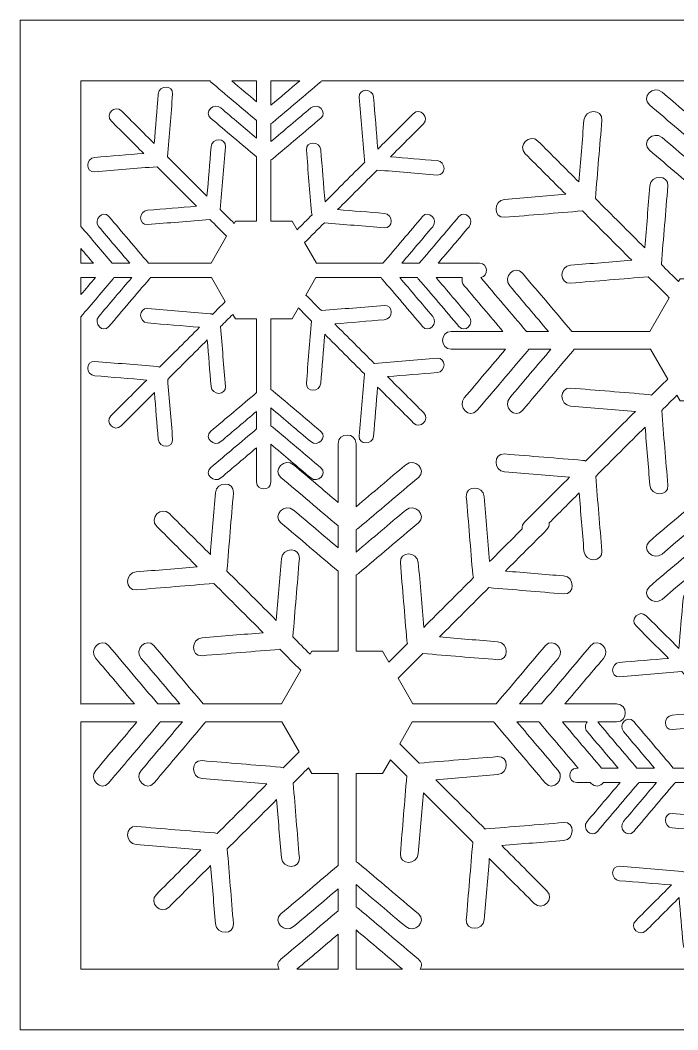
# Model space of a CAD drawing. Header units: inches. Extents: x -622 to 5384, y -2318 to 2869.
# Drawn here: x 2402 to 3040, y -2318 to -1338 of the extents above; entities that cross this region are included whole.
import ezdxf

# ---------------------------------------------------------------- set-up
doc = ezdxf.new("R2010")
doc.units = ezdxf.units.IN
doc.header["$MEASUREMENT"] = 0
doc.layers.add('Layer 1', color=7, linetype='Continuous')

msp = doc.modelspace()

# ---------------------------------------------------------------- linework, layer by layer
at = {"layer": 'Layer 1', "lineweight": 0}
msp.add_lwpolyline([(2402.19, -1338.07), (2402.19, -2317.69), (3381.81, -2317.69), (3381.81, -1338.07), (2402.19, -1338.07)], dxfattribs=at)
for points, knots in [([(2585.93, -1396.95), (2586.18, -1397.25), (2586.47, -1397.55), (2586.8, -1397.83), (2601.62, -1410.39), (2616.44, -1422.95), (2631.26, -1435.51), (2631.26, -1441.19), (2631.26, -1446.87), (2631.26, -1452.55), (2619.73, -1442.77), (2608.19, -1433), (2596.66, -1423.22), (2589.85, -1417.46), (2579.95, -1427.27), (2586.8, -1433.08), (2601.62, -1445.64), (2616.44, -1458.2), (2631.26, -1470.75), (2631.26, -1491.48), (2631.26, -1512.2), (2631.26, -1532.92), (2631.26, -1532.92), (2610.8, -1532.92), (2610.8, -1532.92), (2610.8, -1532.92), (2609.48, -1535.2), (2609.48, -1535.2), (2605.02, -1530.74), (2600.55, -1526.28), (2596.09, -1521.81), (2596.1, -1521.75), (2596.12, -1521.7), (2596.12, -1521.63), (2597.8, -1501.39), (2599.47, -1481.14), (2601.14, -1460.89), (2601.88, -1451.95), (2587.94, -1452), (2587.2, -1460.89), (2585.88, -1476.91), (2584.56, -1492.93), (2583.23, -1508.96), (2570.45, -1496.17), (2557.67, -1483.39), (2544.89, -1470.61), (2544.9, -1470.55), (2544.92, -1470.49), (2544.92, -1470.43), (2546.59, -1450.18), (2548.27, -1429.94), (2549.94, -1409.69), (2550.68, -1400.75), (2536.73, -1400.8), (2536, -1409.69), (2534.68, -1425.71), (2533.35, -1441.73), (2532.03, -1457.75), (2521.44, -1447.17), (2510.86, -1436.58), (2500.27, -1425.99), (2493.92, -1419.64), (2484.06, -1429.49), (2490.41, -1435.84), (2500.91, -1446.34), (2511.41, -1456.84), (2521.91, -1467.34), (2506.08, -1468.65), (2490.25, -1469.96), (2474.42, -1471.27), (2465.55, -1472), (2465.47, -1485.94), (2474.42, -1485.2), (2494.54, -1483.54), (2514.67, -1481.88), (2534.79, -1480.22), (2547.56, -1492.99), (2560.34, -1505.77), (2573.12, -1518.55), (2557.29, -1519.85), (2541.46, -1521.16), (2525.63, -1522.47), (2516.75, -1523.2), (2516.67, -1537.14), (2525.63, -1536.4), (2545.75, -1534.74), (2565.87, -1533.08), (2585.99, -1531.42), (2591.42, -1536.85), (2596.84, -1542.27), (2602.27, -1547.7), (2602.27, -1547.7), (2587.15, -1573.88), (2587.15, -1573.88), (2566.96, -1573.88), (2546.77, -1573.88), (2526.58, -1573.88), (2513.79, -1558.78), (2500.99, -1543.68), (2488.2, -1528.59), (2482.39, -1521.73), (2472.57, -1531.63), (2478.34, -1538.44), (2488.35, -1550.25), (2498.36, -1562.07), (2508.37, -1573.88), (2502.69, -1573.88), (2497.01, -1573.88), (2491.33, -1573.88), (2481.25, -1561.98), (2471.16, -1550.07), (2461.07, -1538.17), (2461.07, -1538.17), (2461.07, -1396.95), (2461.07, -1396.95), (2461.07, -1396.95), (2585.93, -1396.95), (2585.93, -1396.95)], [0, 0, 0, 0, 1, 1, 1, 2, 2, 2, 3, 3, 3, 4, 4, 4, 5, 5, 5, 6, 6, 6, 7, 7, 7, 8, 8, 8, 9, 9, 9, 10, 10, 10, 11, 11, 11, 12, 12, 12, 13, 13, 13, 14, 14, 14, 15, 15, 15, 16, 16, 16, 17, 17, 17, 18, 18, 18, 19, 19, 19, 20, 20, 20, 21, 21, 21, 22, 22, 22, 23, 23, 23, 24, 24, 24, 25, 25, 25, 26, 26, 26, 27, 27, 27, 28, 28, 28, 29, 29, 29, 30, 30, 30, 31, 31, 31, 32, 32, 32, 33, 33, 33, 34, 34, 34, 35, 35, 35, 36, 36, 36, 37, 37, 37, 38, 38, 38, 39, 39, 39, 39]), ([(2631.26, -1417.3), (2623.26, -1410.52), (2615.25, -1403.73), (2607.25, -1396.95), (2607.25, -1396.95), (2631.26, -1396.95), (2631.26, -1396.95), (2631.26, -1403.73), (2631.26, -1410.52), (2631.26, -1417.3)], [0, 0, 0, 0, 1, 1, 1, 2, 2, 2, 3, 3, 3, 3]), ([(3067.55, -1444.54), (3053.15, -1432.33), (3038.75, -1420.13), (3024.35, -1407.93), (3015.85, -1400.73), (3003.49, -1412.98), (3012.05, -1420.23), (3030.55, -1435.91), (3049.05, -1451.59), (3067.55, -1467.27), (3067.55, -1474.36), (3067.55, -1481.45), (3067.55, -1488.54), (3053.15, -1476.34), (3038.75, -1464.13), (3024.35, -1451.93), (3015.85, -1444.73), (3003.49, -1456.98), (3012.05, -1464.23), (3030.55, -1479.91), (3049.05, -1495.59), (3067.55, -1511.27), (3067.55, -1537.14), (3067.55, -1563.01), (3067.55, -1588.88), (3067.55, -1588.88), (3042, -1588.88), (3042, -1588.88), (3042, -1588.88), (3040.36, -1591.73), (3040.36, -1591.73), (3034.79, -1586.16), (3029.21, -1580.58), (3023.64, -1575.01), (3023.65, -1574.93), (3023.68, -1574.87), (3023.68, -1574.79), (3025.77, -1549.51), (3027.86, -1524.23), (3029.95, -1498.95), (3030.87, -1487.79), (3013.46, -1487.86), (3012.55, -1498.95), (3010.9, -1518.96), (3009.24, -1538.96), (3007.59, -1558.96), (2991.63, -1543), (2975.68, -1527.05), (2959.72, -1511.09), (2959.73, -1511.01), (2959.75, -1510.95), (2959.76, -1510.87), (2961.85, -1485.59), (2963.93, -1460.31), (2966.02, -1435.03), (2966.94, -1423.87), (2949.54, -1423.93), (2948.62, -1435.03), (2946.97, -1455.03), (2945.32, -1475.04), (2943.67, -1495.04), (2930.45, -1481.82), (2917.23, -1468.6), (2904.01, -1455.38), (2896.09, -1447.46), (2883.78, -1459.76), (2891.71, -1467.69), (2904.82, -1480.79), (2917.93, -1493.9), (2931.04, -1507.01), (2911.27, -1508.64), (2891.51, -1510.28), (2871.75, -1511.91), (2860.67, -1512.82), (2860.57, -1530.23), (2871.75, -1529.31), (2896.87, -1527.23), (2921.99, -1525.16), (2947.11, -1523.08), (2963.06, -1539.03), (2979.01, -1554.98), (2994.96, -1570.94), (2975.2, -1572.57), (2955.43, -1574.2), (2935.67, -1575.83), (2924.59, -1576.75), (2924.49, -1594.15), (2935.67, -1593.23), (2960.79, -1591.16), (2985.91, -1589.08), (3011.03, -1587.01), (3017.81, -1593.78), (3024.58, -1600.55), (3031.35, -1607.33), (3031.35, -1607.33), (3012.48, -1640.01), (3012.48, -1640.01), (2987.27, -1640.01), (2962.07, -1640.01), (2936.86, -1640.01), (2920.89, -1621.17), (2904.92, -1602.32), (2888.94, -1583.47), (2881.69, -1574.92), (2869.44, -1587.27), (2876.64, -1595.77), (2889.14, -1610.52), (2901.64, -1625.27), (2914.13, -1640.01), (2907.04, -1640.01), (2899.95, -1640.01), (2892.86, -1640.01), (2878.09, -1622.59), (2863.32, -1605.16), (2848.55, -1587.74), (2856.42, -1586.66), (2856.08, -1573.88), (2847.48, -1573.88), (2834.07, -1573.88), (2820.67, -1573.88), (2807.27, -1573.88), (2817.28, -1562.07), (2827.29, -1550.25), (2837.3, -1538.44), (2843.07, -1531.64), (2833.26, -1521.73), (2827.45, -1528.59), (2814.65, -1543.68), (2801.86, -1558.78), (2789.06, -1573.88), (2783.38, -1573.88), (2777.7, -1573.88), (2772.02, -1573.88), (2782.03, -1562.07), (2792.04, -1550.25), (2802.06, -1538.44), (2807.82, -1531.64), (2798.01, -1521.73), (2792.2, -1528.59), (2779.41, -1543.68), (2766.61, -1558.78), (2753.82, -1573.88), (2732.31, -1573.88), (2710.81, -1573.88), (2689.31, -1573.88), (2689.31, -1573.88), (2677.79, -1553.93), (2677.79, -1553.93), (2684.2, -1547.52), (2690.6, -1541.11), (2697.01, -1534.71), (2716.37, -1536.3), (2735.73, -1537.9), (2755.09, -1539.5), (2764.03, -1540.24), (2763.98, -1526.3), (2755.09, -1525.56), (2740.02, -1524.32), (2724.95, -1523.08), (2709.88, -1521.83), (2722.66, -1509.06), (2735.44, -1496.28), (2748.21, -1483.5), (2767.57, -1485.1), (2786.93, -1486.7), (2806.29, -1488.3), (2815.23, -1489.04), (2815.18, -1475.1), (2806.29, -1474.36), (2791.22, -1473.12), (2776.15, -1471.87), (2761.09, -1470.63), (2771.75, -1459.96), (2782.42, -1449.3), (2793.09, -1438.63), (2799.44, -1432.28), (2789.58, -1422.42), (2783.23, -1428.78), (2771.78, -1440.23), (2760.32, -1451.68), (2748.87, -1463.14), (2747.48, -1446.35), (2746.1, -1429.57), (2744.71, -1412.78), (2743.98, -1403.91), (2730.04, -1403.83), (2730.78, -1412.78), (2732.45, -1433.03), (2734.12, -1453.28), (2735.79, -1473.53), (2735.86, -1474.33), (2736.06, -1475.03), (2736.32, -1475.69), (2723.44, -1488.57), (2710.55, -1501.45), (2697.67, -1514.34), (2696.28, -1497.55), (2694.9, -1480.77), (2693.51, -1463.99), (2692.78, -1455.11), (2678.83, -1455.03), (2679.57, -1463.99), (2681.25, -1484.23), (2682.92, -1504.48), (2684.59, -1524.73), (2684.66, -1525.53), (2684.86, -1526.23), (2685.12, -1526.89), (2680.27, -1531.74), (2675.42, -1536.58), (2670.57, -1541.43), (2670.57, -1541.43), (2665.66, -1532.92), (2665.66, -1532.92), (2665.66, -1532.92), (2645.2, -1532.92), (2645.2, -1532.92), (2645.2, -1513.16), (2645.2, -1493.4), (2645.2, -1473.64), (2645.84, -1473.36), (2646.48, -1473), (2647.1, -1472.48), (2662.6, -1459.35), (2678.1, -1446.21), (2693.6, -1433.08), (2700.45, -1427.27), (2690.55, -1417.46), (2683.74, -1423.22), (2670.89, -1434.11), (2658.05, -1445), (2645.2, -1455.89), (2645.2, -1450.06), (2645.2, -1444.22), (2645.2, -1438.39), (2645.84, -1438.11), (2646.48, -1437.76), (2647.1, -1437.24), (2662.6, -1424.1), (2678.1, -1410.97), (2693.6, -1397.83), (2693.93, -1397.55), (2694.21, -1397.25), (2694.47, -1396.95), (2694.47, -1396.95), (3067.55, -1396.95), (3067.55, -1396.95), (3067.55, -1412.81), (3067.55, -1428.68), (3067.55, -1444.54)], [0, 0, 0, 0, 1, 1, 1, 2, 2, 2, 3, 3, 3, 4, 4, 4, 5, 5, 5, 6, 6, 6, 7, 7, 7, 8, 8, 8, 9, 9, 9, 10, 10, 10, 11, 11, 11, 12, 12, 12, 13, 13, 13, 14, 14, 14, 15, 15, 15, 16, 16, 16, 17, 17, 17, 18, 18, 18, 19, 19, 19, 20, 20, 20, 21, 21, 21, 22, 22, 22, 23, 23, 23, 24, 24, 24, 25, 25, 25, 26, 26, 26, 27, 27, 27, 28, 28, 28, 29, 29, 29, 30, 30, 30, 31, 31, 31, 32, 32, 32, 33, 33, 33, 34, 34, 34, 35, 35, 35, 36, 36, 36, 37, 37, 37, 38, 38, 38, 39, 39, 39, 40, 40, 40, 41, 41, 41, 42, 42, 42, 43, 43, 43, 44, 44, 44, 45, 45, 45, 46, 46, 46, 47, 47, 47, 48, 48, 48, 49, 49, 49, 50, 50, 50, 51, 51, 51, 52, 52, 52, 53, 53, 53, 54, 54, 54, 55, 55, 55, 56, 56, 56, 57, 57, 57, 58, 58, 58, 59, 59, 59, 60, 60, 60, 61, 61, 61, 62, 62, 62, 63, 63, 63, 64, 64, 64, 65, 65, 65, 66, 66, 66, 67, 67, 67, 68, 68, 68, 69, 69, 69, 70, 70, 70, 71, 71, 71, 72, 72, 72, 73, 73, 73, 74, 74, 74, 75, 75, 75, 76, 76, 76, 77, 77, 77, 78, 78, 78, 79, 79, 79, 80, 80, 80, 81, 81, 81, 82, 82, 82, 83, 83, 83, 83]), ([(2645.2, -1420.64), (2645.2, -1412.74), (2645.2, -1404.85), (2645.2, -1396.95), (2645.2, -1396.95), (2673.15, -1396.95), (2673.15, -1396.95), (2663.83, -1404.85), (2654.52, -1412.74), (2645.2, -1420.64)], [0, 0, 0, 0, 1, 1, 1, 2, 2, 2, 3, 3, 3, 3]), ([(2461.07, -1559.65), (2465.09, -1564.39), (2469.11, -1569.14), (2473.13, -1573.88), (2469.11, -1573.88), (2465.09, -1573.88), (2461.07, -1573.88), (2461.07, -1573.88), (2461.07, -1559.65), (2461.07, -1559.65)], [0, 0, 0, 0, 1, 1, 1, 2, 2, 2, 3, 3, 3, 3]), ([(2655.37, -1860.45), (2653.72, -1880.45), (2652.06, -1900.45), (2650.41, -1920.46), (2634.46, -1904.5), (2618.5, -1888.54), (2602.54, -1872.58), (2602.55, -1872.51), (2602.57, -1872.44), (2602.58, -1872.36), (2604.67, -1847.08), (2606.76, -1821.8), (2608.84, -1796.53), (2609.77, -1785.37), (2592.36, -1785.43), (2591.44, -1796.53), (2589.79, -1816.53), (2588.14, -1836.53), (2586.49, -1856.53), (2573.27, -1843.31), (2560.05, -1830.1), (2546.84, -1816.88), (2538.91, -1808.95), (2526.6, -1821.25), (2534.53, -1829.18), (2547.64, -1842.29), (2560.75, -1855.4), (2573.86, -1868.51), (2554.09, -1870.14), (2534.33, -1871.77), (2514.57, -1873.4), (2503.49, -1874.32), (2503.39, -1891.72), (2514.57, -1890.8), (2539.69, -1888.73), (2564.81, -1886.65), (2589.93, -1884.58), (2605.88, -1900.53), (2621.83, -1916.48), (2637.78, -1932.43), (2618.02, -1934.06), (2598.25, -1935.69), (2578.49, -1937.33), (2567.41, -1938.24), (2567.31, -1955.65), (2578.49, -1954.72), (2603.61, -1952.65), (2628.73, -1950.58), (2653.85, -1948.5), (2660.63, -1955.28), (2667.4, -1962.05), (2674.17, -1968.82), (2674.17, -1968.82), (2655.3, -2001.51), (2655.3, -2001.51), (2630.09, -2001.51), (2604.89, -2001.51), (2579.68, -2001.51), (2563.71, -1982.66), (2547.74, -1963.81), (2531.76, -1944.96), (2524.51, -1936.41), (2512.26, -1948.77), (2519.46, -1957.27), (2531.96, -1972.01), (2544.46, -1986.76), (2556.95, -2001.51), (2549.86, -2001.51), (2542.77, -2001.51), (2535.68, -2001.51), (2519.71, -1982.66), (2503.73, -1963.81), (2487.76, -1944.96), (2480.51, -1936.41), (2468.26, -1948.77), (2475.46, -1957.27), (2487.95, -1972.01), (2500.45, -1986.76), (2512.95, -2001.51), (2496.22, -2001.51), (2479.49, -2001.51), (2462.76, -2001.51), (2462.16, -2001.51), (2461.6, -2001.57), (2461.07, -2001.66), (2461.07, -2001.66), (2461.07, -1625.8), (2461.07, -1625.8), (2471.5, -1613.49), (2481.93, -1601.19), (2492.36, -1588.88), (2492.65, -1588.53), (2492.88, -1588.18), (2493.09, -1587.82), (2498.83, -1587.82), (2504.56, -1587.82), (2510.3, -1587.82), (2499.65, -1600.39), (2488.99, -1612.96), (2478.34, -1625.53), (2472.58, -1632.33), (2482.39, -1642.24), (2488.2, -1635.38), (2501.33, -1619.88), (2514.47, -1604.38), (2527.6, -1588.88), (2527.9, -1588.53), (2528.12, -1588.18), (2528.34, -1587.82), (2548.1, -1587.82), (2567.87, -1587.82), (2587.63, -1587.82), (2587.63, -1587.82), (2601.01, -1611), (2601.01, -1611), (2596.85, -1615.16), (2592.69, -1619.32), (2588.53, -1623.48), (2587.87, -1623.22), (2587.17, -1623.02), (2586.37, -1622.95), (2566.12, -1621.28), (2545.87, -1619.61), (2525.63, -1617.94), (2516.69, -1617.2), (2516.74, -1631.14), (2525.63, -1631.87), (2542.41, -1633.26), (2559.19, -1634.64), (2575.98, -1636.03), (2563.09, -1648.91), (2550.21, -1661.8), (2537.32, -1674.68), (2536.67, -1674.42), (2535.97, -1674.22), (2535.17, -1674.15), (2514.92, -1672.48), (2494.67, -1670.81), (2474.42, -1669.14), (2465.48, -1668.4), (2465.53, -1682.34), (2474.42, -1683.08), (2491.21, -1684.46), (2507.99, -1685.85), (2524.78, -1687.23), (2513.22, -1698.79), (2501.66, -1710.35), (2490.1, -1721.91), (2483.75, -1728.26), (2493.6, -1738.12), (2499.95, -1731.76), (2510.72, -1720.99), (2521.5, -1710.22), (2532.27, -1699.45), (2533.51, -1714.52), (2534.76, -1729.58), (2536, -1744.65), (2536.73, -1753.53), (2550.68, -1753.61), (2549.94, -1744.65), (2548.34, -1725.29), (2546.74, -1705.93), (2545.14, -1686.58), (2557.92, -1673.8), (2570.69, -1661.02), (2583.47, -1648.25), (2584.72, -1663.31), (2585.96, -1678.38), (2587.2, -1693.45), (2587.94, -1702.33), (2601.88, -1702.4), (2601.14, -1693.45), (2599.54, -1674.09), (2597.94, -1654.73), (2596.34, -1635.37), (2600.3, -1631.41), (2604.27, -1627.45), (2608.23, -1623.49), (2608.23, -1623.49), (2610.8, -1627.94), (2610.8, -1627.94), (2610.8, -1627.94), (2631.26, -1627.94), (2631.26, -1627.94), (2631.26, -1651.76), (2631.26, -1675.59), (2631.26, -1699.41), (2616.44, -1711.97), (2601.62, -1724.52), (2586.8, -1737.08), (2579.95, -1742.89), (2589.85, -1752.71), (2596.66, -1746.94), (2608.19, -1737.16), (2619.73, -1727.39), (2631.26, -1717.61), (2631.26, -1723.29), (2631.26, -1728.97), (2631.26, -1734.65), (2616.44, -1747.21), (2601.62, -1759.77), (2586.8, -1772.33), (2579.95, -1778.14), (2589.85, -1787.95), (2596.66, -1782.18), (2608.19, -1772.41), (2619.73, -1762.63), (2631.26, -1752.86), (2631.26, -1763.96), (2631.26, -1775.06), (2631.26, -1786.15), (2631.26, -1795.12), (2645.2, -1795.14), (2645.2, -1786.15), (2645.2, -1773.94), (2645.2, -1761.73), (2645.2, -1749.52), (2658.05, -1760.41), (2670.89, -1771.3), (2683.74, -1782.18), (2690.54, -1787.95), (2700.45, -1778.14), (2693.6, -1772.33), (2678.1, -1759.19), (2662.6, -1746.06), (2647.1, -1732.92), (2646.48, -1732.41), (2645.84, -1732.05), (2645.2, -1731.77), (2645.2, -1725.94), (2645.2, -1720.11), (2645.2, -1714.27), (2658.05, -1725.16), (2670.89, -1736.05), (2683.74, -1746.94), (2690.54, -1752.7), (2700.45, -1742.89), (2693.6, -1737.08), (2678.1, -1723.95), (2662.6, -1710.81), (2647.1, -1697.68), (2646.48, -1697.16), (2645.84, -1696.81), (2645.2, -1696.52), (2645.2, -1673.66), (2645.2, -1650.8), (2645.2, -1627.94), (2645.2, -1627.94), (2665.66, -1627.94), (2665.66, -1627.94), (2665.66, -1627.94), (2671.83, -1617.26), (2671.83, -1617.26), (2676.07, -1621.5), (2680.32, -1625.75), (2684.56, -1629.99), (2682.9, -1650.11), (2681.24, -1670.23), (2679.57, -1690.35), (2678.84, -1699.29), (2692.78, -1699.24), (2693.51, -1690.35), (2694.82, -1674.52), (2696.13, -1658.69), (2697.43, -1642.86), (2710.21, -1655.64), (2722.98, -1668.41), (2735.76, -1681.19), (2734.1, -1701.31), (2732.44, -1721.43), (2730.78, -1741.56), (2730.04, -1750.49), (2743.98, -1750.45), (2744.71, -1741.56), (2746.02, -1725.73), (2747.33, -1709.9), (2748.63, -1694.06), (2760.27, -1705.7), (2771.91, -1717.34), (2783.55, -1728.98), (2789.9, -1735.33), (2799.76, -1725.48), (2793.4, -1719.12), (2781.68, -1707.4), (2769.95, -1695.67), (2758.23, -1683.95), (2774.25, -1682.62), (2790.27, -1681.3), (2806.29, -1679.98), (2815.17, -1679.24), (2815.25, -1665.3), (2806.29, -1666.04), (2786.04, -1667.71), (2765.8, -1669.39), (2745.55, -1671.06), (2745.48, -1671.06), (2745.43, -1671.08), (2745.37, -1671.09), (2732.59, -1658.31), (2719.81, -1645.53), (2707.02, -1632.74), (2723.05, -1631.42), (2739.07, -1630.1), (2755.09, -1628.78), (2763.96, -1628.04), (2764.04, -1614.1), (2755.09, -1614.84), (2734.84, -1616.51), (2714.59, -1618.18), (2694.34, -1619.85), (2694.28, -1619.86), (2694.23, -1619.88), (2694.17, -1619.89), (2689.13, -1614.85), (2684.08, -1609.8), (2679.04, -1604.76), (2679.04, -1604.76), (2688.83, -1587.82), (2688.83, -1587.82), (2709.9, -1587.82), (2730.98, -1587.82), (2752.06, -1587.82), (2752.27, -1588.18), (2752.5, -1588.53), (2752.79, -1588.88), (2765.93, -1604.38), (2779.07, -1619.88), (2792.2, -1635.38), (2798.01, -1642.23), (2807.82, -1632.33), (2802.06, -1625.53), (2791.4, -1612.96), (2780.75, -1600.39), (2770.1, -1587.82), (2775.83, -1587.82), (2781.57, -1587.82), (2787.31, -1587.82), (2787.52, -1588.18), (2787.75, -1588.53), (2788.04, -1588.88), (2801.18, -1604.38), (2814.31, -1619.88), (2827.45, -1635.38), (2833.25, -1642.23), (2843.07, -1632.33), (2837.3, -1625.53), (2826.65, -1612.96), (2816, -1600.39), (2805.34, -1587.82), (2813.81, -1587.82), (2822.27, -1587.82), (2830.74, -1587.82), (2830.08, -1590.38), (2830.49, -1593.24), (2832.64, -1595.77), (2845.13, -1610.52), (2857.63, -1625.27), (2870.13, -1640.01), (2853.4, -1640.01), (2836.67, -1640.01), (2819.94, -1640.01), (2808.74, -1640.01), (2808.72, -1657.41), (2819.94, -1657.41), (2837.47, -1657.41), (2855, -1657.41), (2872.53, -1657.41), (2859.23, -1673.11), (2845.94, -1688.8), (2832.64, -1704.49), (2825.44, -1712.99), (2837.69, -1725.35), (2844.94, -1716.8), (2861.34, -1697.44), (2877.74, -1678.09), (2894.14, -1658.74), (2894.5, -1658.31), (2894.79, -1657.86), (2895.05, -1657.41), (2902.22, -1657.41), (2909.38, -1657.41), (2916.54, -1657.41), (2903.24, -1673.11), (2889.94, -1688.8), (2876.64, -1704.49), (2869.44, -1712.99), (2881.69, -1725.35), (2888.94, -1716.8), (2905.34, -1697.44), (2921.74, -1678.09), (2938.14, -1658.74), (2938.51, -1658.31), (2938.79, -1657.86), (2939.06, -1657.41), (2963.73, -1657.41), (2988.41, -1657.41), (3013.08, -1657.41), (3013.08, -1657.41), (3029.79, -1686.35), (3029.79, -1686.35), (3024.59, -1691.55), (3019.4, -1696.74), (3014.2, -1701.94), (3013.38, -1701.62), (3012.5, -1701.36), (3011.51, -1701.28), (2986.23, -1699.19), (2960.95, -1697.1), (2935.67, -1695.02), (2924.51, -1694.1), (2924.57, -1711.5), (2935.67, -1712.42), (2956.62, -1714.15), (2977.58, -1715.88), (2998.53, -1717.61), (2982.45, -1733.69), (2966.36, -1749.78), (2950.28, -1765.86), (2949.46, -1765.54), (2948.58, -1765.28), (2947.58, -1765.2), (2922.3, -1763.11), (2897.03, -1761.03), (2871.75, -1758.94), (2860.59, -1758.02), (2860.65, -1775.42), (2871.75, -1776.34), (2892.7, -1778.07), (2913.65, -1779.8), (2934.61, -1781.53), (2920.18, -1795.96), (2905.75, -1810.39), (2891.32, -1824.82), (2889.2, -1826.93), (2888.54, -1829.35), (2888.83, -1831.62), (2878.29, -1842.17), (2867.74, -1852.71), (2857.2, -1863.25), (2855.47, -1842.3), (2853.74, -1821.35), (2852.01, -1800.39), (2851.09, -1789.31), (2833.69, -1789.21), (2834.61, -1800.39), (2836.7, -1825.67), (2838.79, -1850.95), (2840.87, -1876.23), (2840.95, -1877.22), (2841.21, -1878.1), (2841.53, -1878.92), (2825.45, -1895.01), (2809.36, -1911.09), (2793.28, -1927.18), (2791.55, -1906.22), (2789.82, -1885.27), (2788.09, -1864.32), (2787.17, -1853.23), (2769.76, -1853.14), (2770.69, -1864.32), (2772.77, -1889.59), (2774.86, -1914.87), (2776.95, -1940.15), (2777.03, -1941.15), (2777.29, -1942.02), (2777.61, -1942.84), (2771.56, -1948.9), (2765.5, -1954.95), (2759.45, -1961), (2759.45, -1961), (2753.32, -1950.37), (2753.32, -1950.37), (2753.32, -1950.37), (2727.77, -1950.37), (2727.77, -1950.37), (2727.77, -1925.7), (2727.77, -1901.03), (2727.77, -1876.36), (2728.58, -1876.01), (2729.38, -1875.57), (2730.14, -1874.92), (2749.49, -1858.53), (2768.84, -1842.13), (2788.19, -1825.73), (2796.75, -1818.48), (2784.39, -1806.22), (2775.89, -1813.42), (2759.85, -1827.02), (2743.81, -1840.61), (2727.77, -1854.2), (2727.77, -1846.92), (2727.77, -1839.64), (2727.77, -1832.36), (2728.58, -1832.01), (2729.38, -1831.57), (2730.14, -1830.92), (2749.49, -1814.52), (2768.84, -1798.12), (2788.19, -1781.72), (2796.75, -1774.47), (2784.39, -1762.22), (2775.89, -1769.42), (2759.85, -1783.01), (2743.81, -1796.61), (2727.77, -1810.2), (2727.77, -1789.79), (2727.77, -1769.38), (2727.77, -1748.98), (2727.77, -1737.78), (2710.37, -1737.76), (2710.37, -1748.98), (2710.37, -1767.99), (2710.37, -1787.01), (2710.37, -1806.03), (2695.97, -1793.83), (2681.57, -1781.62), (2667.17, -1769.42), (2658.67, -1762.22), (2646.31, -1774.47), (2654.87, -1781.72), (2673.37, -1797.4), (2691.87, -1813.08), (2710.37, -1828.76), (2710.37, -1835.85), (2710.37, -1842.94), (2710.37, -1850.04), (2695.97, -1837.83), (2681.57, -1825.63), (2667.17, -1813.42), (2658.67, -1806.23), (2646.31, -1818.48), (2654.87, -1825.73), (2673.37, -1841.41), (2691.87, -1857.09), (2710.37, -1872.76), (2710.37, -1898.63), (2710.37, -1924.5), (2710.37, -1950.37), (2710.37, -1950.37), (2684.82, -1950.37), (2684.82, -1950.37), (2684.82, -1950.37), (2683.18, -1953.22), (2683.18, -1953.22), (2677.61, -1947.65), (2672.04, -1942.08), (2666.46, -1936.51), (2666.47, -1936.43), (2666.5, -1936.36), (2666.5, -1936.28), (2668.59, -1911.01), (2670.68, -1885.73), (2672.77, -1860.45), (2673.69, -1849.29), (2656.28, -1849.35), (2655.37, -1860.45)], [0, 0, 0, 0, 1, 1, 1, 2, 2, 2, 3, 3, 3, 4, 4, 4, 5, 5, 5, 6, 6, 6, 7, 7, 7, 8, 8, 8, 9, 9, 9, 10, 10, 10, 11, 11, 11, 12, 12, 12, 13, 13, 13, 14, 14, 14, 15, 15, 15, 16, 16, 16, 17, 17, 17, 18, 18, 18, 19, 19, 19, 20, 20, 20, 21, 21, 21, 22, 22, 22, 23, 23, 23, 24, 24, 24, 25, 25, 25, 26, 26, 26, 27, 27, 27, 28, 28, 28, 29, 29, 29, 30, 30, 30, 31, 31, 31, 32, 32, 32, 33, 33, 33, 34, 34, 34, 35, 35, 35, 36, 36, 36, 37, 37, 37, 38, 38, 38, 39, 39, 39, 40, 40, 40, 41, 41, 41, 42, 42, 42, 43, 43, 43, 44, 44, 44, 45, 45, 45, 46, 46, 46, 47, 47, 47, 48, 48, 48, 49, 49, 49, 50, 50, 50, 51, 51, 51, 52, 52, 52, 53, 53, 53, 54, 54, 54, 55, 55, 55, 56, 56, 56, 57, 57, 57, 58, 58, 58, 59, 59, 59, 60, 60, 60, 61, 61, 61, 62, 62, 62, 63, 63, 63, 64, 64, 64, 65, 65, 65, 66, 66, 66, 67, 67, 67, 68, 68, 68, 69, 69, 69, 70, 70, 70, 71, 71, 71, 72, 72, 72, 73, 73, 73, 74, 74, 74, 75, 75, 75, 76, 76, 76, 77, 77, 77, 78, 78, 78, 79, 79, 79, 80, 80, 80, 81, 81, 81, 82, 82, 82, 83, 83, 83, 84, 84, 84, 85, 85, 85, 86, 86, 86, 87, 87, 87, 88, 88, 88, 89, 89, 89, 90, 90, 90, 91, 91, 91, 92, 92, 92, 93, 93, 93, 94, 94, 94, 95, 95, 95, 96, 96, 96, 97, 97, 97, 98, 98, 98, 99, 99, 99, 100, 100, 100, 101, 101, 101, 102, 102, 102, 103, 103, 103, 104, 104, 104, 105, 105, 105, 106, 106, 106, 107, 107, 107, 108, 108, 108, 109, 109, 109, 110, 110, 110, 111, 111, 111, 112, 112, 112, 113, 113, 113, 114, 114, 114, 115, 115, 115, 116, 116, 116, 117, 117, 117, 118, 118, 118, 119, 119, 119, 120, 120, 120, 121, 121, 121, 122, 122, 122, 123, 123, 123, 124, 124, 124, 125, 125, 125, 126, 126, 126, 127, 127, 127, 128, 128, 128, 129, 129, 129, 130, 130, 130, 131, 131, 131, 132, 132, 132, 133, 133, 133, 134, 134, 134, 135, 135, 135, 136, 136, 136, 137, 137, 137, 138, 138, 138, 139, 139, 139, 140, 140, 140, 141, 141, 141, 142, 142, 142, 143, 143, 143, 144, 144, 144, 145, 145, 145, 146, 146, 146, 147, 147, 147, 148, 148, 148, 149, 149, 149, 150, 150, 150, 151, 151, 151, 152, 152, 152, 153, 153, 153, 154, 154, 154, 155, 155, 155, 156, 156, 156, 157, 157, 157, 158, 158, 158, 159, 159, 159, 160, 160, 160, 161, 161, 161, 162, 162, 162, 163, 163, 163, 164, 164, 164, 165, 165, 165, 166, 166, 166, 167, 167, 167, 168, 168, 168, 169, 169, 169, 170, 170, 170, 171, 171, 171, 172, 172, 172, 173, 173, 173, 174, 174, 174, 175, 175, 175, 176, 176, 176, 177, 177, 177, 178, 178, 178, 179, 179, 179, 180, 180, 180, 181, 181, 181, 182, 182, 182, 183, 183, 183, 184, 184, 184, 185, 185, 185, 185]), ([(2461.07, -1587.82), (2465.73, -1587.82), (2470.39, -1587.82), (2475.05, -1587.82), (2470.39, -1593.32), (2465.73, -1598.82), (2461.07, -1604.32), (2461.07, -1604.32), (2461.07, -1587.82), (2461.07, -1587.82)], [0, 0, 0, 0, 1, 1, 1, 2, 2, 2, 3, 3, 3, 3]), ([(3095.47, -1887.76), (3110.29, -1900.32), (3125.1, -1912.88), (3139.92, -1925.44), (3139.92, -1931.12), (3139.92, -1936.8), (3139.92, -1942.48), (3128.39, -1932.7), (3116.85, -1922.93), (3105.32, -1913.15), (3098.52, -1907.39), (3088.61, -1917.2), (3095.47, -1923.01), (3110.29, -1935.57), (3125.1, -1948.13), (3139.92, -1960.68), (3139.92, -1981.41), (3139.92, -2002.13), (3139.92, -2022.85), (3139.92, -2022.85), (3119.46, -2022.85), (3119.46, -2022.85), (3119.46, -2022.85), (3118.14, -2025.13), (3118.14, -2025.13), (3113.68, -2020.67), (3109.22, -2016.2), (3104.76, -2011.74), (3104.76, -2011.68), (3104.78, -2011.63), (3104.79, -2011.56), (3106.46, -1991.32), (3108.13, -1971.07), (3109.8, -1950.82), (3110.54, -1941.88), (3096.6, -1941.93), (3095.87, -1950.82), (3094.54, -1966.84), (3093.22, -1982.86), (3091.9, -1998.88), (3079.12, -1986.1), (3066.33, -1973.32), (3053.55, -1960.54), (3053.56, -1960.48), (3053.58, -1960.42), (3053.59, -1960.36), (3055.26, -1940.11), (3056.93, -1919.86), (3058.6, -1899.62), (3059.34, -1890.68), (3045.4, -1890.73), (3044.67, -1899.62), (3043.34, -1915.64), (3042.02, -1931.66), (3040.7, -1947.68), (3030.11, -1937.09), (3019.52, -1926.51), (3008.93, -1915.92), (3002.58, -1909.57), (2992.73, -1919.42), (2999.08, -1925.77), (3009.58, -1936.27), (3020.08, -1946.77), (3030.58, -1957.27), (3014.75, -1958.58), (2998.92, -1959.89), (2983.09, -1961.2), (2974.21, -1961.93), (2974.13, -1975.87), (2983.09, -1975.13), (3003.21, -1973.47), (3023.33, -1971.81), (3043.45, -1970.15), (3056.23, -1982.92), (3069, -1995.7), (3081.78, -2008.48), (3065.95, -2009.78), (3050.12, -2011.09), (3034.29, -2012.4), (3025.41, -2013.13), (3025.34, -2027.07), (3034.29, -2026.33), (3054.41, -2024.67), (3074.53, -2023.01), (3094.65, -2021.35), (3100.08, -2026.78), (3105.51, -2032.2), (3110.93, -2037.63), (3110.93, -2037.63), (3095.81, -2063.81), (3095.81, -2063.81), (3075.62, -2063.81), (3055.43, -2063.81), (3035.24, -2063.81), (3022.45, -2048.71), (3009.66, -2033.61), (2996.86, -2018.52), (2991.05, -2011.66), (2981.24, -2021.56), (2987.01, -2028.37), (2997.02, -2040.18), (3007.03, -2052), (3017.04, -2063.81), (3011.36, -2063.81), (3005.68, -2063.81), (3000, -2063.81), (2987.31, -2048.84), (2974.63, -2033.87), (2961.95, -2018.91), (2968.06, -2018.91), (2974.18, -2018.91), (2980.3, -2018.91), (2991.5, -2018.91), (2991.52, -2001.51), (2980.3, -2001.51), (2963.57, -2001.51), (2946.84, -2001.51), (2930.11, -2001.51), (2942.61, -1986.76), (2955.1, -1972.01), (2967.6, -1957.27), (2974.8, -1948.77), (2962.55, -1936.41), (2955.3, -1944.96), (2939.33, -1963.81), (2923.35, -1982.66), (2907.38, -2001.51), (2900.29, -2001.51), (2893.2, -2001.51), (2886.1, -2001.51), (2898.6, -1986.76), (2911.1, -1972.01), (2923.6, -1957.27), (2930.8, -1948.77), (2918.55, -1936.41), (2911.29, -1944.96), (2895.32, -1963.81), (2879.35, -1982.66), (2863.38, -2001.51), (2836.53, -2001.51), (2809.68, -2001.51), (2782.84, -2001.51), (2782.84, -2001.51), (2768.46, -1976.6), (2768.46, -1976.6), (2776.46, -1968.6), (2784.46, -1960.6), (2792.46, -1952.6), (2816.63, -1954.6), (2840.79, -1956.6), (2864.96, -1958.59), (2876.12, -1959.51), (2876.06, -1942.11), (2864.96, -1941.19), (2846.15, -1939.64), (2827.34, -1938.09), (2808.53, -1936.53), (2824.48, -1920.58), (2840.43, -1904.63), (2856.38, -1888.68), (2880.55, -1890.68), (2904.72, -1892.67), (2928.89, -1894.67), (2940.05, -1895.59), (2939.99, -1878.19), (2928.89, -1877.27), (2910.07, -1875.72), (2891.26, -1874.16), (2872.45, -1872.61), (2885.77, -1859.29), (2899.08, -1845.98), (2912.4, -1832.66), (2914.51, -1830.55), (2915.18, -1828.13), (2914.88, -1825.86), (2924.58, -1816.17), (2934.27, -1806.47), (2943.96, -1796.78), (2945.52, -1815.59), (2947.07, -1834.4), (2948.62, -1853.22), (2949.54, -1864.3), (2966.95, -1864.39), (2966.02, -1853.22), (2964.03, -1829.05), (2962.03, -1804.88), (2960.04, -1780.71), (2975.99, -1764.76), (2991.94, -1748.81), (3007.89, -1732.86), (3009.44, -1751.67), (3010.99, -1770.48), (3012.55, -1789.29), (3013.46, -1800.37), (3030.87, -1800.47), (3029.95, -1789.29), (3027.95, -1765.12), (3025.95, -1740.95), (3023.96, -1716.79), (3028.9, -1711.84), (3033.85, -1706.9), (3038.79, -1701.95), (3038.79, -1701.95), (3042, -1707.51), (3042, -1707.51), (3042, -1707.51), (3067.55, -1707.51), (3067.55, -1707.51), (3067.55, -1737.25), (3067.55, -1766.99), (3067.55, -1796.73), (3049.05, -1812.41), (3030.55, -1828.09), (3012.05, -1843.76), (3003.49, -1851.01), (3015.85, -1863.27), (3024.35, -1856.07), (3038.75, -1843.86), (3053.15, -1831.66), (3067.55, -1819.46), (3067.55, -1826.55), (3067.55, -1833.64), (3067.55, -1840.73), (3049.05, -1856.41), (3030.55, -1872.09), (3012.05, -1887.77), (3003.49, -1895.02), (3015.85, -1907.27), (3024.35, -1900.07), (3038.75, -1887.87), (3053.15, -1875.66), (3067.55, -1863.46), (3067.55, -1877.32), (3067.55, -1891.17), (3067.55, -1905.03), (3067.55, -1916.22), (3084.95, -1916.24), (3084.95, -1905.03), (3084.95, -1889.78), (3084.95, -1874.54), (3084.95, -1859.29), (3100.99, -1872.88), (3117.03, -1886.48), (3133.07, -1900.07), (3135.24, -1901.91), (3137.66, -1902.47), (3139.92, -1902.18), (3139.92, -1903.87), (3139.92, -1905.55), (3139.92, -1907.23), (3128.39, -1897.46), (3116.85, -1887.68), (3105.32, -1877.91), (3098.52, -1872.14), (3088.61, -1881.95), (3095.47, -1887.76)], [0, 0, 0, 0, 1, 1, 1, 2, 2, 2, 3, 3, 3, 4, 4, 4, 5, 5, 5, 6, 6, 6, 7, 7, 7, 8, 8, 8, 9, 9, 9, 10, 10, 10, 11, 11, 11, 12, 12, 12, 13, 13, 13, 14, 14, 14, 15, 15, 15, 16, 16, 16, 17, 17, 17, 18, 18, 18, 19, 19, 19, 20, 20, 20, 21, 21, 21, 22, 22, 22, 23, 23, 23, 24, 24, 24, 25, 25, 25, 26, 26, 26, 27, 27, 27, 28, 28, 28, 29, 29, 29, 30, 30, 30, 31, 31, 31, 32, 32, 32, 33, 33, 33, 34, 34, 34, 35, 35, 35, 36, 36, 36, 37, 37, 37, 38, 38, 38, 39, 39, 39, 40, 40, 40, 41, 41, 41, 42, 42, 42, 43, 43, 43, 44, 44, 44, 45, 45, 45, 46, 46, 46, 47, 47, 47, 48, 48, 48, 49, 49, 49, 50, 50, 50, 51, 51, 51, 52, 52, 52, 53, 53, 53, 54, 54, 54, 55, 55, 55, 56, 56, 56, 57, 57, 57, 58, 58, 58, 59, 59, 59, 60, 60, 60, 61, 61, 61, 62, 62, 62, 63, 63, 63, 64, 64, 64, 65, 65, 65, 66, 66, 66, 67, 67, 67, 68, 68, 68, 69, 69, 69, 70, 70, 70, 71, 71, 71, 72, 72, 72, 73, 73, 73, 74, 74, 74, 75, 75, 75, 76, 76, 76, 77, 77, 77, 78, 78, 78, 79, 79, 79, 80, 80, 80, 81, 81, 81, 82, 82, 82, 83, 83, 83, 84, 84, 84, 85, 85, 85, 85]), ([(2461.07, -2018.76), (2461.6, -2018.85), (2462.16, -2018.91), (2462.76, -2018.91), (2480.29, -2018.91), (2497.82, -2018.91), (2515.35, -2018.91), (2502.06, -2034.6), (2488.76, -2050.29), (2475.46, -2065.99), (2468.26, -2074.48), (2480.51, -2086.85), (2487.76, -2078.29), (2504.16, -2058.94), (2520.56, -2039.59), (2536.96, -2020.24), (2537.32, -2019.81), (2537.61, -2019.36), (2537.88, -2018.91), (2545.04, -2018.91), (2552.2, -2018.91), (2559.36, -2018.91), (2546.06, -2034.6), (2532.76, -2050.29), (2519.46, -2065.99), (2512.26, -2074.48), (2524.51, -2086.85), (2531.76, -2078.29), (2548.16, -2058.94), (2564.56, -2039.59), (2580.96, -2020.24), (2581.33, -2019.81), (2581.61, -2019.36), (2581.88, -2018.91), (2606.55, -2018.91), (2631.23, -2018.91), (2655.9, -2018.91), (2655.9, -2018.91), (2672.61, -2047.85), (2672.61, -2047.85), (2667.41, -2053.04), (2662.22, -2058.24), (2657.02, -2063.43), (2656.2, -2063.11), (2655.32, -2062.86), (2654.33, -2062.77), (2629.05, -2060.69), (2603.77, -2058.6), (2578.49, -2056.51), (2567.33, -2055.59), (2567.39, -2072.99), (2578.49, -2073.91), (2599.44, -2075.64), (2620.4, -2077.37), (2641.35, -2079.1), (2625.27, -2095.19), (2609.18, -2111.27), (2593.1, -2127.36), (2592.28, -2127.03), (2591.4, -2126.78), (2590.4, -2126.7), (2565.12, -2124.61), (2539.85, -2122.52), (2514.57, -2120.43), (2503.41, -2119.51), (2503.47, -2136.92), (2514.57, -2137.83), (2535.52, -2139.56), (2556.48, -2141.29), (2577.43, -2143.02), (2563, -2157.46), (2548.57, -2171.89), (2534.14, -2186.32), (2526.21, -2194.24), (2538.51, -2206.55), (2546.44, -2198.62), (2559.89, -2185.17), (2573.34, -2171.72), (2586.78, -2158.28), (2588.34, -2177.09), (2589.89, -2195.9), (2591.44, -2214.71), (2592.36, -2225.79), (2609.77, -2225.89), (2608.84, -2214.71), (2606.85, -2190.54), (2604.85, -2166.37), (2602.86, -2142.2), (2618.81, -2126.25), (2634.76, -2110.3), (2650.71, -2094.35), (2652.26, -2113.16), (2653.81, -2131.98), (2655.37, -2150.79), (2656.28, -2161.87), (2673.69, -2161.97), (2672.77, -2150.79), (2670.77, -2126.62), (2668.78, -2102.45), (2666.78, -2078.28), (2671.72, -2073.34), (2676.67, -2068.39), (2681.61, -2063.45), (2681.61, -2063.45), (2684.82, -2069.01), (2684.82, -2069.01), (2684.82, -2069.01), (2710.37, -2069.01), (2710.37, -2069.01), (2710.37, -2098.74), (2710.37, -2128.48), (2710.37, -2158.22), (2691.87, -2173.9), (2673.37, -2189.58), (2654.87, -2205.26), (2646.31, -2212.51), (2658.67, -2224.76), (2667.17, -2217.56), (2681.57, -2205.36), (2695.97, -2193.15), (2710.37, -2180.95), (2710.37, -2188.04), (2710.37, -2195.13), (2710.37, -2202.23), (2691.87, -2217.9), (2673.37, -2233.58), (2654.87, -2249.26), (2651.44, -2252.17), (2651.37, -2255.87), (2653.07, -2258.81), (2653.07, -2258.81), (2461.07, -2258.81), (2461.07, -2258.81), (2461.07, -2258.81), (2461.07, -2018.76), (2461.07, -2018.76)], [0, 0, 0, 0, 1, 1, 1, 2, 2, 2, 3, 3, 3, 4, 4, 4, 5, 5, 5, 6, 6, 6, 7, 7, 7, 8, 8, 8, 9, 9, 9, 10, 10, 10, 11, 11, 11, 12, 12, 12, 13, 13, 13, 14, 14, 14, 15, 15, 15, 16, 16, 16, 17, 17, 17, 18, 18, 18, 19, 19, 19, 20, 20, 20, 21, 21, 21, 22, 22, 22, 23, 23, 23, 24, 24, 24, 25, 25, 25, 26, 26, 26, 27, 27, 27, 28, 28, 28, 29, 29, 29, 30, 30, 30, 31, 31, 31, 32, 32, 32, 33, 33, 33, 34, 34, 34, 35, 35, 35, 36, 36, 36, 37, 37, 37, 38, 38, 38, 39, 39, 39, 40, 40, 40, 41, 41, 41, 42, 42, 42, 43, 43, 43, 44, 44, 44, 45, 45, 45, 45]), ([(2789.99, -2258.81), (2791.69, -2255.87), (2791.62, -2252.17), (2788.19, -2249.26), (2768.84, -2232.86), (2749.49, -2216.47), (2730.14, -2200.07), (2729.38, -2199.42), (2728.58, -2198.98), (2727.77, -2198.63), (2727.77, -2191.35), (2727.77, -2184.06), (2727.77, -2176.78), (2743.81, -2190.38), (2759.85, -2203.97), (2775.89, -2217.56), (2784.38, -2224.76), (2796.75, -2212.51), (2788.19, -2205.26), (2768.84, -2188.86), (2749.49, -2172.46), (2730.14, -2156.06), (2729.38, -2155.42), (2728.58, -2154.98), (2727.77, -2154.62), (2727.77, -2126.08), (2727.77, -2097.55), (2727.77, -2069.01), (2727.77, -2069.01), (2753.32, -2069.01), (2753.32, -2069.01), (2753.32, -2069.01), (2761.02, -2055.67), (2761.02, -2055.67), (2766.32, -2060.96), (2771.61, -2066.26), (2776.91, -2071.56), (2774.84, -2096.68), (2772.76, -2121.8), (2770.69, -2146.92), (2769.77, -2158.08), (2787.17, -2158.02), (2788.09, -2146.92), (2789.72, -2127.16), (2791.35, -2107.39), (2792.98, -2087.63), (2808.93, -2103.58), (2824.88, -2119.53), (2840.83, -2135.48), (2838.76, -2160.6), (2836.69, -2185.72), (2834.61, -2210.84), (2833.69, -2222), (2851.09, -2221.94), (2852.01, -2210.84), (2853.64, -2191.08), (2855.27, -2171.32), (2856.91, -2151.55), (2871.43, -2166.08), (2885.96, -2180.61), (2900.49, -2195.14), (2908.42, -2203.07), (2920.73, -2190.77), (2912.8, -2182.84), (2898.16, -2168.2), (2883.52, -2153.56), (2868.88, -2138.92), (2888.88, -2137.27), (2908.88, -2135.62), (2928.89, -2133.97), (2939.97, -2133.05), (2940.06, -2115.65), (2928.89, -2116.57), (2903.61, -2118.66), (2878.33, -2120.74), (2853.05, -2122.83), (2852.97, -2122.84), (2852.91, -2122.86), (2852.83, -2122.87), (2836.87, -2106.91), (2820.91, -2090.96), (2804.96, -2075), (2824.96, -2073.35), (2844.96, -2071.7), (2864.96, -2070.04), (2876.04, -2069.13), (2876.14, -2051.72), (2864.96, -2052.65), (2839.68, -2054.73), (2814.41, -2056.82), (2789.13, -2058.91), (2789.05, -2058.91), (2788.98, -2058.94), (2788.91, -2058.95), (2782.61, -2052.65), (2776.32, -2046.36), (2770.02, -2040.07), (2770.02, -2040.07), (2782.24, -2018.91), (2782.24, -2018.91), (2808.55, -2018.91), (2834.87, -2018.91), (2861.18, -2018.91), (2861.45, -2019.36), (2861.73, -2019.81), (2862.1, -2020.24), (2878.5, -2039.59), (2894.9, -2058.94), (2911.29, -2078.29), (2918.54, -2086.84), (2930.8, -2074.48), (2923.6, -2065.99), (2910.3, -2050.29), (2897, -2034.6), (2883.7, -2018.91), (2890.86, -2018.91), (2898.02, -2018.91), (2905.18, -2018.91), (2905.45, -2019.36), (2905.74, -2019.81), (2906.1, -2020.24), (2918.41, -2034.76), (2930.72, -2049.29), (2943.03, -2063.81), (2942.55, -2063.81), (2942.07, -2063.81), (2941.59, -2063.81), (2932.62, -2063.81), (2932.6, -2077.75), (2941.59, -2077.75), (2946, -2077.75), (2950.42, -2077.75), (2954.84, -2077.75), (2954.99, -2077.93), (2955.15, -2078.11), (2955.3, -2078.29), (2959.22, -2082.91), (2964.59, -2081.42), (2967.57, -2077.75), (2972.95, -2077.75), (2978.33, -2077.75), (2983.72, -2077.75), (2973.06, -2090.32), (2962.41, -2102.89), (2951.76, -2115.46), (2945.99, -2122.26), (2955.8, -2132.16), (2961.61, -2125.31), (2974.75, -2109.81), (2987.88, -2094.31), (3001.02, -2078.81), (3001.31, -2078.46), (3001.54, -2078.11), (3001.76, -2077.75), (3007.49, -2077.75), (3013.23, -2077.75), (3018.96, -2077.75), (3008.31, -2090.32), (2997.66, -2102.89), (2987.01, -2115.46), (2981.24, -2122.26), (2991.05, -2132.16), (2996.86, -2125.31), (3010, -2109.81), (3023.13, -2094.31), (3036.27, -2078.81), (3036.56, -2078.46), (3036.79, -2078.11), (3037, -2077.75), (3056.77, -2077.75), (3076.53, -2077.75), (3096.29, -2077.75), (3096.29, -2077.75), (3109.68, -2100.92), (3109.68, -2100.92), (3105.51, -2105.09), (3101.35, -2109.25), (3097.19, -2113.41), (3096.54, -2113.15), (3095.83, -2112.95), (3095.03, -2112.88), (3074.79, -2111.21), (3054.54, -2109.54), (3034.29, -2107.87), (3025.35, -2107.13), (3025.4, -2121.07), (3034.29, -2121.8), (3051.07, -2123.19), (3067.86, -2124.57), (3084.64, -2125.96), (3071.76, -2138.84), (3058.87, -2151.73), (3045.99, -2164.61), (3045.33, -2164.35), (3044.63, -2164.15), (3043.83, -2164.08), (3023.58, -2162.41), (3003.33, -2160.74), (2983.09, -2159.07), (2974.15, -2158.33), (2974.2, -2172.27), (2983.09, -2173), (2999.87, -2174.39), (3016.65, -2175.78), (3033.44, -2177.16), (3021.88, -2188.72), (3010.32, -2200.28), (2998.76, -2211.84), (2992.41, -2218.19), (3002.26, -2228.05), (3008.62, -2221.69), (3019.39, -2210.92), (3030.16, -2200.15), (3040.93, -2189.38), (3042.18, -2204.45), (3043.42, -2219.51), (3044.67, -2234.58), (3045.4, -2243.46), (3059.34, -2243.54), (3058.6, -2234.58), (3057, -2215.22), (3055.4, -2195.86), (3053.81, -2176.5), (3066.58, -2163.73), (3079.36, -2150.95), (3092.13, -2138.18), (3093.38, -2153.24), (3094.62, -2168.31), (3095.87, -2183.38), (3096.6, -2192.26), (3110.54, -2192.33), (3109.8, -2183.38), (3108.21, -2164.02), (3106.61, -2144.66), (3105.01, -2125.3), (3108.97, -2121.34), (3112.93, -2117.38), (3116.89, -2113.42), (3116.89, -2113.42), (3119.46, -2117.87), (3119.46, -2117.87), (3119.46, -2117.87), (3139.92, -2117.87), (3139.92, -2117.87), (3139.92, -2141.69), (3139.92, -2165.52), (3139.92, -2189.34), (3125.1, -2201.89), (3110.29, -2214.45), (3095.47, -2227.01), (3088.61, -2232.82), (3098.51, -2242.64), (3105.32, -2236.87), (3116.85, -2227.09), (3128.39, -2217.32), (3139.92, -2207.54), (3139.92, -2213.22), (3139.92, -2218.9), (3139.92, -2224.58), (3126.46, -2235.99), (3113, -2247.4), (3099.54, -2258.81), (3099.54, -2258.81), (2789.99, -2258.81), (2789.99, -2258.81)], [0, 0, 0, 0, 1, 1, 1, 2, 2, 2, 3, 3, 3, 4, 4, 4, 5, 5, 5, 6, 6, 6, 7, 7, 7, 8, 8, 8, 9, 9, 9, 10, 10, 10, 11, 11, 11, 12, 12, 12, 13, 13, 13, 14, 14, 14, 15, 15, 15, 16, 16, 16, 17, 17, 17, 18, 18, 18, 19, 19, 19, 20, 20, 20, 21, 21, 21, 22, 22, 22, 23, 23, 23, 24, 24, 24, 25, 25, 25, 26, 26, 26, 27, 27, 27, 28, 28, 28, 29, 29, 29, 30, 30, 30, 31, 31, 31, 32, 32, 32, 33, 33, 33, 34, 34, 34, 35, 35, 35, 36, 36, 36, 37, 37, 37, 38, 38, 38, 39, 39, 39, 40, 40, 40, 41, 41, 41, 42, 42, 42, 43, 43, 43, 44, 44, 44, 45, 45, 45, 46, 46, 46, 47, 47, 47, 48, 48, 48, 49, 49, 49, 50, 50, 50, 51, 51, 51, 52, 52, 52, 53, 53, 53, 54, 54, 54, 55, 55, 55, 56, 56, 56, 57, 57, 57, 58, 58, 58, 59, 59, 59, 60, 60, 60, 61, 61, 61, 62, 62, 62, 63, 63, 63, 64, 64, 64, 65, 65, 65, 66, 66, 66, 67, 67, 67, 68, 68, 68, 69, 69, 69, 70, 70, 70, 71, 71, 71, 72, 72, 72, 73, 73, 73, 74, 74, 74, 75, 75, 75, 76, 76, 76, 77, 77, 77, 78, 78, 78, 79, 79, 79, 80, 80, 80, 81, 81, 81, 82, 82, 82, 83, 83, 83, 84, 84, 84, 85, 85, 85, 86, 86, 86, 87, 87, 87, 88, 88, 88, 88]), ([(2965.76, -2063.81), (2953.07, -2048.84), (2940.39, -2033.87), (2927.7, -2018.91), (2935.74, -2018.91), (2943.78, -2018.91), (2951.82, -2018.91), (2949.76, -2021.42), (2949.09, -2025.22), (2951.76, -2028.37), (2961.77, -2040.18), (2971.78, -2052), (2981.79, -2063.81), (2976.45, -2063.81), (2971.1, -2063.81), (2965.76, -2063.81)], [0, 0, 0, 0, 1, 1, 1, 2, 2, 2, 3, 3, 3, 4, 4, 4, 5, 5, 5, 5]), ([(2727.77, -2220.79), (2742.73, -2233.46), (2757.68, -2246.14), (2772.64, -2258.81), (2772.64, -2258.81), (2727.77, -2258.81), (2727.77, -2258.81), (2727.77, -2246.14), (2727.77, -2233.46), (2727.77, -2220.79)], [0, 0, 0, 0, 1, 1, 1, 2, 2, 2, 3, 3, 3, 3]), ([(2710.37, -2258.81), (2710.37, -2258.81), (2670.42, -2258.81), (2670.42, -2258.81), (2683.74, -2247.53), (2697.05, -2236.24), (2710.37, -2224.95), (2710.37, -2236.24), (2710.37, -2247.53), (2710.37, -2258.81)], [0, 0, 0, 0, 1, 1, 1, 2, 2, 2, 3, 3, 3, 3])]:
    msp.add_open_spline(points, degree=3, knots=knots, dxfattribs=at)

doc.saveas('drawing.dxf')
